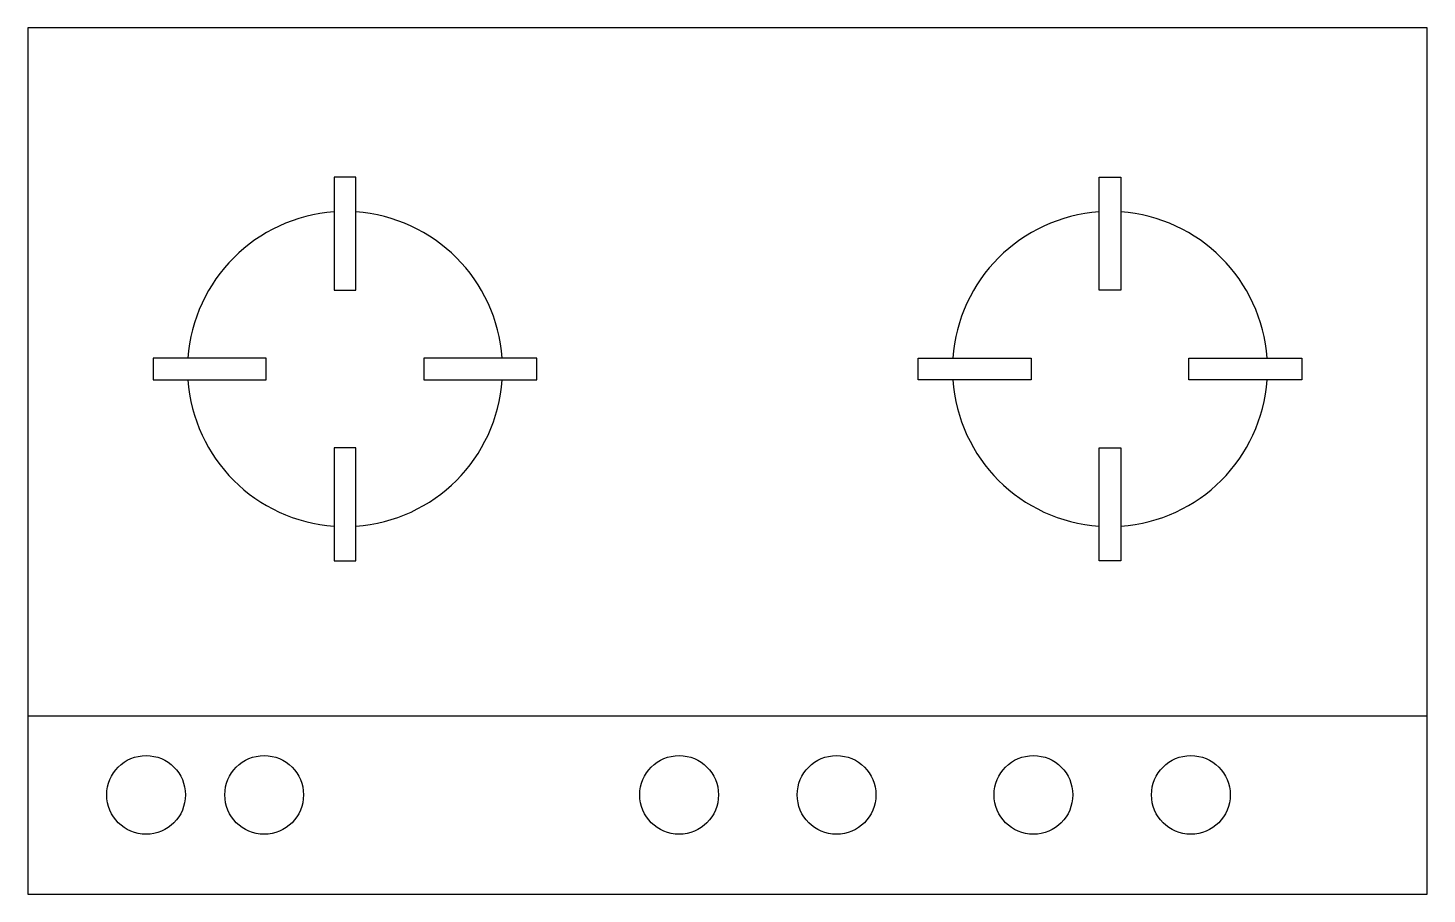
# Model space of a CAD drawing. Extents: x 2454 to 3104, y 1212 to 1615.
import ezdxf

# ---------------------------------------------------------------- set-up
doc = ezdxf.new("R2010")
doc.units = 0
doc.header["$MEASUREMENT"] = 0
doc.layers.add('2D', color=7, linetype='CONTINUOUS')

msp = doc.modelspace()

# ---------------------------------------------------------------- linework, layer by layer
at = {"layer": '2D', "color": 2}
for p, q in [((2454.14, 1614.81), (2454.14, 1212.48)), ((3104.14, 1614.81), (2454.14, 1614.81)), ((3104.14, 1212.48), (3104.14, 1614.81)), ((2596.45, 1545.53), (2596.45, 1492.94)), ((2606.45, 1545.53), (2596.45, 1545.53)), ((2606.45, 1492.94), (2606.45, 1545.53)), ((2951.83, 1492.94), (2951.83, 1545.53)), ((2951.83, 1545.53), (2961.83, 1545.53)), ((2961.83, 1545.53), (2961.83, 1492.94)), ((2596.45, 1492.94), (2606.45, 1492.94)), ((2961.83, 1492.94), (2951.83, 1492.94)), ((2564.87, 1461.37), (2512.29, 1461.37)), ((2512.29, 1461.37), (2512.29, 1451.37)), ((2564.87, 1451.37), (2564.87, 1461.37)), ((2690.61, 1461.37), (2638.02, 1461.37)), ((2638.02, 1461.37), (2638.02, 1451.37)), ((2690.61, 1451.37), (2690.61, 1461.37)), ((2867.67, 1461.37), (2920.25, 1461.37)), ((2867.67, 1451.37), (2867.67, 1461.37)), ((2920.25, 1461.37), (2920.25, 1451.37)), ((2993.4, 1461.37), (3045.99, 1461.37)), ((2993.4, 1451.37), (2993.4, 1461.37)), ((3045.99, 1461.37), (3045.99, 1451.37)), ((2512.29, 1451.37), (2564.87, 1451.37)), ((2638.02, 1451.37), (2690.61, 1451.37)), ((2920.25, 1451.37), (2867.67, 1451.37)), ((3045.99, 1451.37), (2993.4, 1451.37)), ((2596.45, 1419.79), (2596.45, 1367.21)), ((2606.45, 1419.79), (2596.45, 1419.79)), ((2606.45, 1367.21), (2606.45, 1419.79)), ((2951.83, 1367.21), (2951.83, 1419.79)), ((2951.83, 1419.79), (2961.83, 1419.79)), ((2961.83, 1419.79), (2961.83, 1367.21)), ((2596.45, 1367.21), (2606.45, 1367.21)), ((2961.83, 1367.21), (2951.83, 1367.21)), ((2454.14, 1212.48), (3104.14, 1212.48))]:
    msp.add_line(p, q, dxfattribs=at)
at = {"layer": '2D', "color": 2, "linetype": 'BYBLOCK'}
msp.add_line((3104.14, 1295.09), (2454.14, 1295.09), dxfattribs=at)
for centre in [(2509, 1258.51), (2563.87, 1258.51), (2756.67, 1258.51), (2829.82, 1258.51), (2921.26, 1258.51), (2994.41, 1258.51)]:
    msp.add_circle(centre, 18.29, dxfattribs=at)
for centre, start, end in [((2601.45, 1456.37), 93.91927, 176.08073), ((2601.45, 1456.37), 3.91927, 86.08073), ((2956.83, 1456.37), 93.91927, 176.08073), ((2956.83, 1456.37), 3.91927, 86.08073), ((2601.45, 1456.37), 183.91927, 266.08073), ((2601.45, 1456.37), 273.91927, 356.08073), ((2956.83, 1456.37), 183.91927, 266.08073), ((2956.83, 1456.37), 273.91927, 356.08073)]:
    msp.add_arc(centre, 73.15, start, end, dxfattribs=at)

doc.saveas('drawing.dxf')
